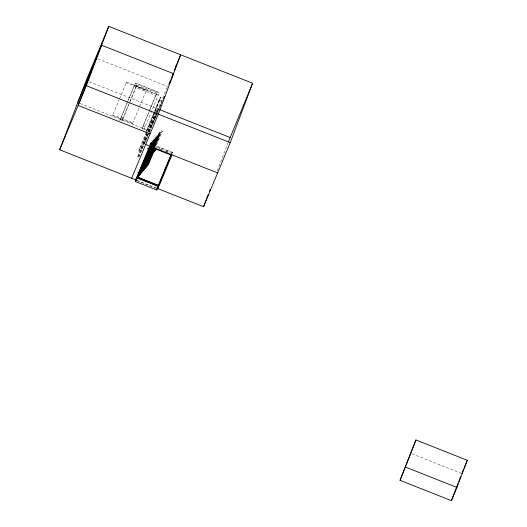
<?xml version="1.0" encoding="UTF-8"?>
<svg xmlns="http://www.w3.org/2000/svg" width="527" height="527" viewBox="0 0 527 527"><rect width="100%" height="100%" fill="white"/><g stroke="black" fill="none" stroke-linecap="round" stroke-linejoin="round"><path stroke-width="0.4" stroke-dasharray="2.63 1.98" d="M154.187 146.236L155.057 144.148L153.528 148.489L155.353 144.339L153.614 148.522M152.25 147.474L155.136 143.963L157.165 139.088L155.287 144.148L152.85 147.046M155.01 141.987L154.431 142.237L156.46 137.363L159.266 134.029L157.428 139.115L154.727 142.435L157.428 139.115M137.501 172.322L137.692 171.907L137.652 172.421M147.54 148.877L147.553 148.462M112.567 115.591L112.844 114.873L132.811 122.771L132.534 123.489L112.567 115.591L119.095 99.906M126.52 82.008L126.243 82.732L146.21 90.631L146.486 89.906L126.52 82.008L119.372 99.188M120.281 119.438L122.178 120.485L136.5 85.954M121.085 117.337L123.18 117.864L128.779 104.425M134.477 85.341L158.35 95.091L134.471 85.328L119.767 120.67M135.38 82.983L159.253 92.726L135.38 82.983L120.571 118.568M122.178 120.485L123.18 117.864M136.862 85.005L135.861 87.627L155.84 95.532L156.842 92.91L136.862 85.005L129.089 103.674M144.26 128.917L142.158 128.39L148.759 112.323M145.063 126.823L143.166 125.769M139.266 150.287L138.937 150.155L139.536 148.581L141.664 149.424L148.502 132.995M155.195 111.665L160.689 97.317L160.353 97.185L153.126 116.059L153.462 116.19L154.905 112.416M161.269 103.233L138.654 157.277L137.738 156.914L147.488 132.231M138.654 157.277L156.486 113.18M148.311 131.526L155.142 114.326M155.425 113.575L157.435 108.331L158.35 108.694L156.341 113.937M145.393 142.27L148.542 134.029M149.148 132.461L158.113 109.03L168.752 83.464M156.058 114.688L152.336 124.418L151.42 124.056M156.776 115.4L156.203 116.902L153.219 115.723L138.937 150.155M159.931 107.165L160.788 104.913M150.116 144.853L150.57 143.673L172.882 152.501L172.428 153.68M150.169 146.229L151.071 143.871L150.939 144.181L172.257 152.606M171.479 154.661L172.382 152.303L171.762 153.792M217.236 170.952L218.692 167.145M218.988 166.387L228.007 142.804M132.534 123.489L146.486 89.906M149.069 111.579L156.842 92.91M142.158 128.39L149.622 110.466M149.931 109.721L155.84 95.532M143.746 130.156L159.358 92.469M145.557 132.85L160.353 97.185M146.493 131.407L160.689 97.317M138.759 151.519L153.462 116.19M147.797 131.486L155.57 112.818M155.88 112.067L157.435 108.331M140.742 149.062L147.586 132.633M147.896 131.882L154.424 116.197M137.738 156.914L147.066 134.51M156.796 112.429L158.35 108.694M148.812 132.244L155.34 116.559M161.578 102.475L162.83 99.471M149.167 132.54L157.349 112.758M157.659 112.001L162.079 101.395M147.573 148.522L147.52 148.851M147.488 148.963L147.626 148.627M149.945 145.175L150.57 143.673M150.136 144.899L151.065 142.672L152.092 143.357L151.163 145.584M150.65 145.241L151.578 143.015M151.315 145.478L153.344 140.788L154.378 141.473L152.659 145.412M151.565 145.3L153.331 141.078L150.524 144.411L150.926 144.589M151.46 145.762L153.495 140.887L156.302 137.554C154.003 142.705 155.057 142.488 152.323 147.296M151.453 146.137L153.331 141.078M151.493 146.163L153.627 141.276L153.344 141.723M151.638 146.262L153.851 141.045L153.495 140.887M151.677 146.289L153.891 141.065M151.908 146.058L153.937 141.177L157.039 138.041L154.233 141.374L152.198 146.256M152.211 145.663L154.042 141.164M152.329 145.748L154.068 141.565L151.282 144.879L150.966 144.701M152.718 145.702L156.15 137.455L157.184 138.14M152.883 145.511L156.315 137.264L157.349 137.949L153.917 146.196M152.705 146.157C153.838 144.029 153.686 143.179 154.49 142.804L152.461 147.685M152.356 147.698L154.18 143.206M151.756 145.959L154.563 142.626L156.598 137.751L154.464 142.639L151.585 145.61M156.822 137.521L152.54 147.823L156.862 137.547L156.46 137.363M153.054 147.145L154.905 142.698L157.606 139.378M154.872 142.534L157.006 137.639L160.004 134.517L157.975 139.398L152.125 146.434M153.074 147.198C154.24 146.816 154.141 141.677 155.01 142.922M155.169 142.731L157.046 137.666L153.752 146.387M153.061 147.791L157.198 137.85L160.004 134.517M153.924 146.414L159.806 132.29L160.84 132.975L154.958 147.099M154.128 146.341L154.971 144.326M152.652 147.659C155.577 145.268 155.412 142.718 157.079 139.266M159.253 134.622L157.389 139.088L159.18 134.207M151.387 145.946L157.237 138.904L159.266 134.029M155.327 144.174L157.461 139.28L155.472 144.273L155.873 144.457L157.902 139.576L157.362 139.853M157.975 139.398L157.619 139.24L159.562 134.227L159.279 134.675M154.049 147.922L161.302 130.512L162.336 131.197L155.834 146.809M154.925 146.723L155.794 144.635L153.285 147.185M156.302 137.554L156.288 138.146M153.772 141.368L153.489 141.822M156.743 137.85L156.46 138.298M159.714 134.326L159.483 134.774M154.635 142.903L151.934 146.223M155.498 144.438L155.274 144.885M154.068 141.565L151.071 144.688M154.931 143.1L154.352 143.351M149.569 144.444L161.302 130.512M150.821 144.609L159.635 134.273M162.336 131.197L150.597 145.129L159.714 148.739M151.315 145.663L154.121 142.336L155.241 143.008L158.047 139.675L157.013 138.99L154.207 142.323M151.242 145.847L154.049 142.514L155.083 143.199L152.744 145.972M151.789 146.124L157.606 139.154M151.829 146.236L157.58 139.214M152.817 145.795L155.155 143.021M152.178 147.198L154.984 143.864L156.018 144.55L154.147 146.776M153.041 146.269L154.912 144.049L155.946 144.734L154.075 146.954M152.619 147.494L155.425 144.161M152.771 147.593L155.577 144.26M152.988 147.968L155.873 144.457M97.739 58.833L167.461 86.415M159.24 99.985L162.224 101.171M89.241 81.784L158.113 109.03M80.038 103.503L149.688 131.052M143.752 141.196L144.668 141.559M160.471 149.042L165.037 150.847M165.801 151.15L171.888 153.561M158.864 148.647L162.672 150.149M165.715 151.354L168.001 152.257M137.086 180.412L156.427 188.06M136.737 180.623L155.761 188.152M411.949 453.793L461.053 473.213M153.186 140.979L154.22 141.664M159.121 133.93L150.379 144.312L151.414 144.997L160.155 134.616L159.121 133.93M157.092 138.812L154.286 142.145L155.313 142.83L158.126 139.497L157.092 138.812"/><path stroke-width="0.79" d="M153.126 151.526L153.884 150.314M153.792 150.597L154.095 150.353L153.943 150.696M154.194 149.787L154.457 149.312L154.108 149.773M154.325 149.49L154.134 149.793L154.444 149.332M154.668 149.964L154.754 149.82M154.286 149.293L154.833 148.831L154.339 149.74M155.004 149.767L154.727 150.149L154.997 149.74M155.735 150.248L155.465 150.636L155.735 150.228M139.912 172.191L139.899 171.855M149.345 149.418L149.233 149.78L150.393 146.987M151.69 153.067L148.067 161.894L151.387 153.798M154.121 149.787L153.917 150.208M154.003 150.57L153.686 150.729M136.104 180.017L59.689 149.793L86.362 85.71L108.753 26.35L252.617 83.259L230.233 142.619L203.56 206.703L156.427 188.06M59.689 149.793L86.178 80.572L108.753 26.35M96.217 58.233L78.154 105.426L150.09 133.884M163.489 98.865L164.365 96.579M169.312 83.648L170.188 81.369M171.927 76.817L173.383 73.016M174.253 70.737L176.578 64.663L175.643 66.916M137.013 177.698L158.324 186.13L156.809 190.003L135.498 181.571L150.287 146.875M156.809 190.003L157.83 186.413L158.159 186.545M163.923 172.678L164.147 172.092M164.009 172.711L164.193 172.105M164.964 170.181L165.234 169.477L165.004 170.201M203.56 206.703L208.218 194.529M209.377 191.485L210.253 189.206M228.303 142.046L252.617 83.259M400.052 480.334L415.941 439.973L467.311 460.288L456.929 487.429L451.422 500.65L400.052 480.334L415.941 439.973M451.422 500.65L458.055 483.312M458.635 481.803L460.651 476.527M136.579 179.806L137.178 178.245L136.849 178.113M148.436 163.647L148.7 164.022L137.507 177.296M77.759 102.6L101.625 45.236L173.561 73.688L169.351 83.8M176.894 63.905L180.682 54.801L158.298 114.161L131.625 178.245M135.604 179.819L149.668 146.032L217.625 172.915M137.158 177.368L139.148 172.632M139.767 171.15L140.696 168.917M140.88 168.429L142.244 165.201M142.428 164.701L144.411 159.997M146.15 155.761L147.507 152.566M147.698 152.04L149.668 147.362M135.498 181.571L136.974 177.836L158.232 186.36M150.169 146.229L149.951 146.743L171.268 155.175L171.479 154.661M141.341 168.185L139.839 171.776L143.153 167.843L146.631 159.595M141.928 166.776L142.824 164.622M146.552 155.544L145.037 159.299L150.827 152.323M148.08 151.993L147.158 154.213L149.563 151.256M149.26 149.161L150.188 146.934M145.314 159.194L147.053 155.017L152.902 147.982L152.501 147.797L149.8 151.117L150.959 148.331M147.415 154.141L149.161 149.958L151.572 147M150.551 147.073L138.482 176.064L138.186 175.866M148.179 154.022L147.244 156.255L147.975 156.657L151.881 147.468M147.402 153.515L149.385 151.223L150.906 147.474L149.451 149.174M148.515 153.317L147.283 156.282L145.788 157.995M146.756 154.589L147.277 154.931L150.083 151.598L149.345 151.196L150.926 147.52M142.969 166.98L144.431 163.462M149.569 152.382C148.864 155.623 145.946 159.457 148.706 153.317M149.332 151.816L151.203 147.316M144.055 164.819L146.183 159.707M147.468 156.407L149.424 151.96M149.497 151.624L151.381 147.125M142.962 167.718L146.203 159.826M147.988 155.478L148.858 153.383M146.631 159.082L143.008 167.909L140.63 170.636M148.001 155.775L149.563 152.046M151.012 148.443L149.8 151.117M139.82 171.723L143.146 167.843L147.026 158.548L147.547 158.298L143.509 168.001L139.826 172.369L143.97 162.494L146.519 159.457M148.278 155.669L149.734 152.191M151.835 147.132L150.096 151.308L152.534 147.731L153.14 148.067M150.557 152.013L151.769 149.009M145.202 165.056L147.593 159.325M152.902 147.837L150.643 152.988L152.613 147.547M152.303 153.034L148.574 161.993L144.892 166.361L148.864 156.427M149.569 153.95L150.505 152.843L152.244 148.66M149.075 156.756L145.037 166.46L144.523 166.117M150.663 152.652L151.565 150.722M152.837 147.784L151.071 152.487M153.126 147.889L150.946 153.133L150.353 152.744M153.291 147.698L151.104 152.942L150.518 152.553M149.787 156.75L150.663 154.635M147.903 161.73L151.242 153.7M153.983 147.85C152.797 149.444 153.963 150.307 154.345 148.12M148.574 161.993L148.219 161.835L145.353 165.155L148.219 161.835L151.776 153.278M154.029 147.863L152.066 150.985M154.339 148.588L147.224 165.682L146.704 165.34M155.215 148.298L148.719 163.904L137.428 177.309M154.912 150.09L155.61 150.478L154.938 150.024M157.224 187.974L171.163 154.378M158.627 185.339L160.024 182.072M160.182 181.604L162.672 175.629M162.81 175.366L165.294 169.411M165.544 168.732L167.461 164.193M168.027 162.757L171.137 155.287M157.916 188.646L171.98 154.859M461.81 473.509L463.338 469.84M463.944 468.371L467.311 460.288M153.838 150.136L154.115 149.589M154.74 148.97L154.213 149.563M154.681 149.602L154.371 149.991L154.688 149.596M144.892 166.361L144.905 165.768M153.844 149.958L154.075 149.563M153.364 151.216L153.62 150.814M149.319 151.96L148.311 153.08M152.534 147.962L152.244 148.41M147.026 158.548L144.148 161.901M144.596 166.163L144.879 165.715M154.062 149.615L154.345 149.167M154.622 149.246L154.365 149.391M153.647 151.177L153.212 151.69L153.515 150.972M155.544 150.577L154.905 150.057M152.83 148.159L151.282 149.563M149.997 147.876L151.012 146.737M151.203 146.756L148.792 149.714L149.306 150.057L151.644 147.277L149.931 151.499L149.576 151.348M151.203 146.987L148.97 149.747M151.717 147.099L149.378 149.872L148.864 149.53M150.373 149.991L152.178 147.553M147.152 153.983L148.087 152.876M147.303 154.082L149.642 151.308M153.047 148.074L150.241 151.407L149.655 151.018M150.004 151.783L147.198 155.116L146.684 154.773M148.752 154.47L150.149 152.678M150.801 152.105L153.219 149.233M151.921 150.887L152.856 149.773M153.397 149.266L150.946 152.198M146.131 158.034L147.428 156.381M145.024 159.892L147.83 156.559M148.456 155.814L150.794 153.034M151.427 152.29L153.765 149.51M145.169 159.991L153.91 149.609L153.113 149.154M146.585 158.759L147.613 157.533M149.688 155.215L151.262 153.337M152.086 152.909L148.845 156.526M152.758 152.382L144.016 162.764L143.502 162.421M145.689 164.101L147.224 162.283M140.478 170.537L142.837 167.738M145.07 165.089L147.553 162.27M148.127 161.697L145.215 165.188L145.511 164.931M139.978 172.467L148.719 162.085L148.206 161.743M137.705 176.321L145.445 167.164M137.172 177.131L143.864 169.075M146.829 165.669L147.85 164.45M144.885 168.126L137.231 177.184L148.588 163.884M146.888 165.722L148.443 163.904M143.113 167.817L143.509 168.001M159.641 109.629L230.049 137.481M86.362 85.71L230.233 142.619M145.689 144.457L149.668 146.032M137.264 177.039L158.574 185.471M137.988 177.415L157.777 185.247M138.575 178.126L140.861 179.028M405.553 467.106L456.929 487.429M152.382 147.863L152.975 148.258L150.169 151.592L149.576 151.196M147.547 156.078L148.14 156.466M147.178 158.047L147.698 158.396L143.66 168.1L143.067 167.705M154.068 151.835L154.668 151.005L154.068 151.835M164.622 170.959L164.437 171.565L164.622 170.959"/></g></svg>
